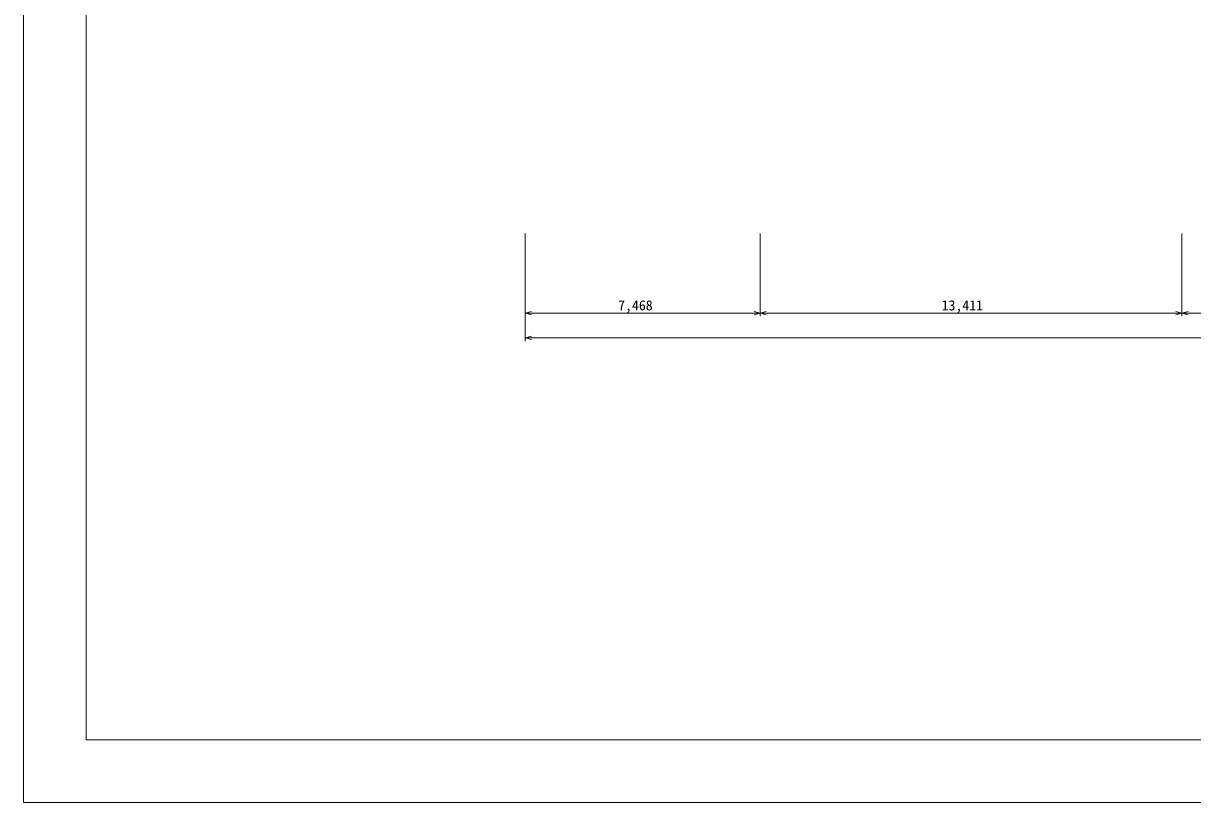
# Model space of a CAD drawing. Units: millimetres, scale not verified. Extents: x -51052 to 51048, y -29700 to 29700.
# Drawn here: x -51052 to -13875, y -29700 to -4912 of the extents above; entities that cross this region are included whole.
import ezdxf
from ezdxf.enums import TextEntityAlignment as Align

# ---------------------------------------------------------------- set-up
doc = ezdxf.new("R2010")
doc.units = ezdxf.units.MM
doc.header["$LTSCALE"] = 100
doc.layers.add('0-2_sunpou', color=7, linetype='Continuous', lineweight=18)
doc.layers.add('0-4_frame', color=7, linetype='Continuous', lineweight=18)
doc.styles.add('ＭＳ ゴシック', font='')
doc.styles.get('ＭＳ ゴシック').set_extended_font_data('MS Gothic')

msp = doc.modelspace()

# ---------------------------------------------------------------- linework, layer by layer
at = {"layer": '0-2_sunpou'}
for p, q in [((-35092.1, -11601.5), (-35092.1, -14226.5)), ((-35092.1, -11601.5), (-35092.1, -15017.5)), ((-27624.1, -11601.5), (-27624.1, -14226.5)), ((-27624.1, -11601.5), (-27624.1, -14226.5)), ((-14213.1, -11601.5), (-14213.1, -14226.5)), ((-14213.1, -11601.5), (-14213.1, -14226.5)), ((-35092.1, -14126.5), (-34898.9, -14074.7)), ((-35092.1, -14126.5), (-27624.1, -14126.5)), ((-35092.1, -14126.5), (-34898.9, -14178.3)), ((-27624.1, -14126.5), (-27817.3, -14074.7)), ((-27624.1, -14126.5), (-27817.3, -14178.3)), ((-27624.1, -14126.5), (-27430.9, -14074.7)), ((-27624.1, -14126.5), (-14213.1, -14126.5)), ((-27624.1, -14126.5), (-27430.9, -14178.3)), ((-14213.1, -14126.5), (-14406.3, -14074.7)), ((-14213.1, -14126.5), (-14406.3, -14178.3)), ((-14213.1, -14126.5), (-14019.9, -14074.7)), ((-14213.1, -14126.5), (-9184.1, -14126.5)), ((-14213.1, -14126.5), (-14019.9, -14178.3)), ((-35092.1, -14917.5), (-34898.9, -14865.7)), ((33241.9, -14917.5), (-35092.1, -14917.5)), ((-35092.1, -14917.5), (-34898.9, -14969.3))]:
    msp.add_line(p, q, dxfattribs=at)
at = {"layer": '0-4_frame'}
for points in [[(-51051.5, -29700.1), (51048.5, -29700.1), (51048.5, 29699.9), (-51051.5, 29699.9)], [(-49051.5, -27700.1), (49048.5, -27700.1), (49048.5, 27699.9), (-49051.5, 27699.9)]]:
    msp.add_lwpolyline(points, close=True, dxfattribs=at)

# ---------------------------------------------------------------- texts
at = {"layer": '0-2_sunpou', "style": 'ＭＳ ゴシック'}
for s, p in [('7,468', (-32139.4, -14140)), ('13,411', (-21856.1, -14140))]:
    msp.add_text(s, height=322.6, dxfattribs=at).set_placement(p, align=Align.BOTTOM_LEFT)

doc.saveas('drawing.dxf')
